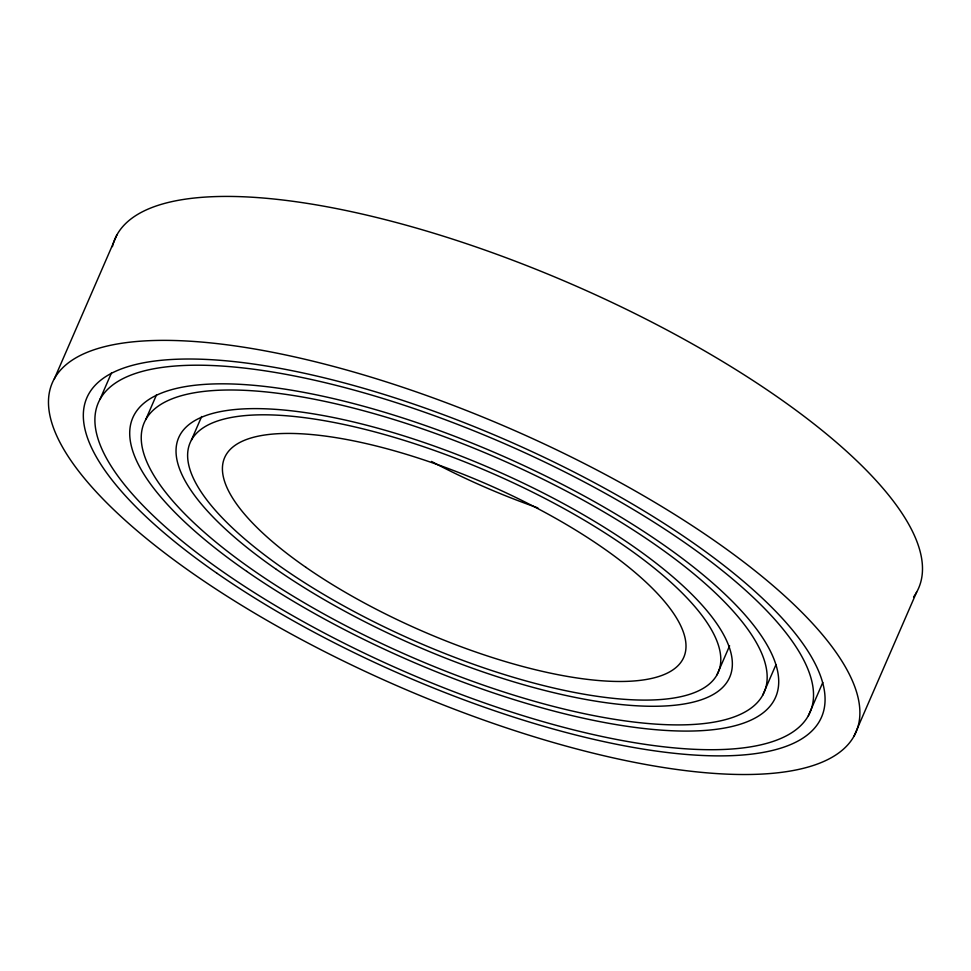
<?xml version="1.0" encoding="UTF-8"?>
<svg xmlns="http://www.w3.org/2000/svg" width="971" height="971" viewBox="0 0 971 971"><rect width="100%" height="100%" fill="white"/><g stroke="black" fill="none" stroke-linecap="round" stroke-linejoin="round"><path stroke-width="1.46" d="M54.364 378.787L116.957 234.824M100.049 399.202L111.483 372.9M145.747 419.618L156.574 394.699M191.433 440.033L201.665 416.498M716.962 674.869A287.938 92.318 23.5 0 0 361.867 428.587A287.938 92.318 23.5 0 0 283.775 568.897A287.938 92.318 23.5 0 0 716.962 674.869L729.609 645.8M762.66 695.285A338.005 108.364 23.5 0 0 345.81 406.181A338.005 108.364 23.5 0 0 254.135 570.887A338.005 108.364 23.5 0 0 762.66 695.285L775.902 664.832M808.358 715.7A388.072 124.422 23.5 0 0 329.752 383.776A388.072 124.422 23.5 0 0 224.495 572.878A388.072 124.422 23.5 0 0 808.358 715.7L822.801 682.479M854.043 736.115A438.139 140.467 23.5 0 0 313.694 361.358A438.139 140.467 23.5 0 0 194.868 574.881A438.139 140.467 23.5 0 0 854.043 736.115L916.636 592.152M537.837 507.869A250.336 80.265 23.5 0 1 431.5 461.443M112.405 246.622A438.139 140.467 23.5 0 1 575.39 285.79A438.139 140.467 23.5 0 1 913.577 596.947M306.023 567.404A250.336 80.265 23.5 0 0 682.662 659.54A250.336 80.265 23.5 0 0 373.92 445.41A250.336 80.265 23.5 0 0 306.023 567.404M276.383 569.394A300.415 96.311 23.5 0 0 728.347 679.955A300.415 96.311 23.5 0 0 357.862 423.004A300.415 96.311 23.5 0 0 276.383 569.394M246.755 571.385A350.482 112.369 23.5 0 0 774.045 700.37A350.482 112.369 23.5 0 0 341.804 400.598A350.482 112.369 23.5 0 0 246.755 571.385M217.116 573.375A400.55 128.415 23.5 0 0 819.73 720.785A400.55 128.415 23.5 0 0 325.746 378.192A400.55 128.415 23.5 0 0 217.116 573.375"/></g></svg>
